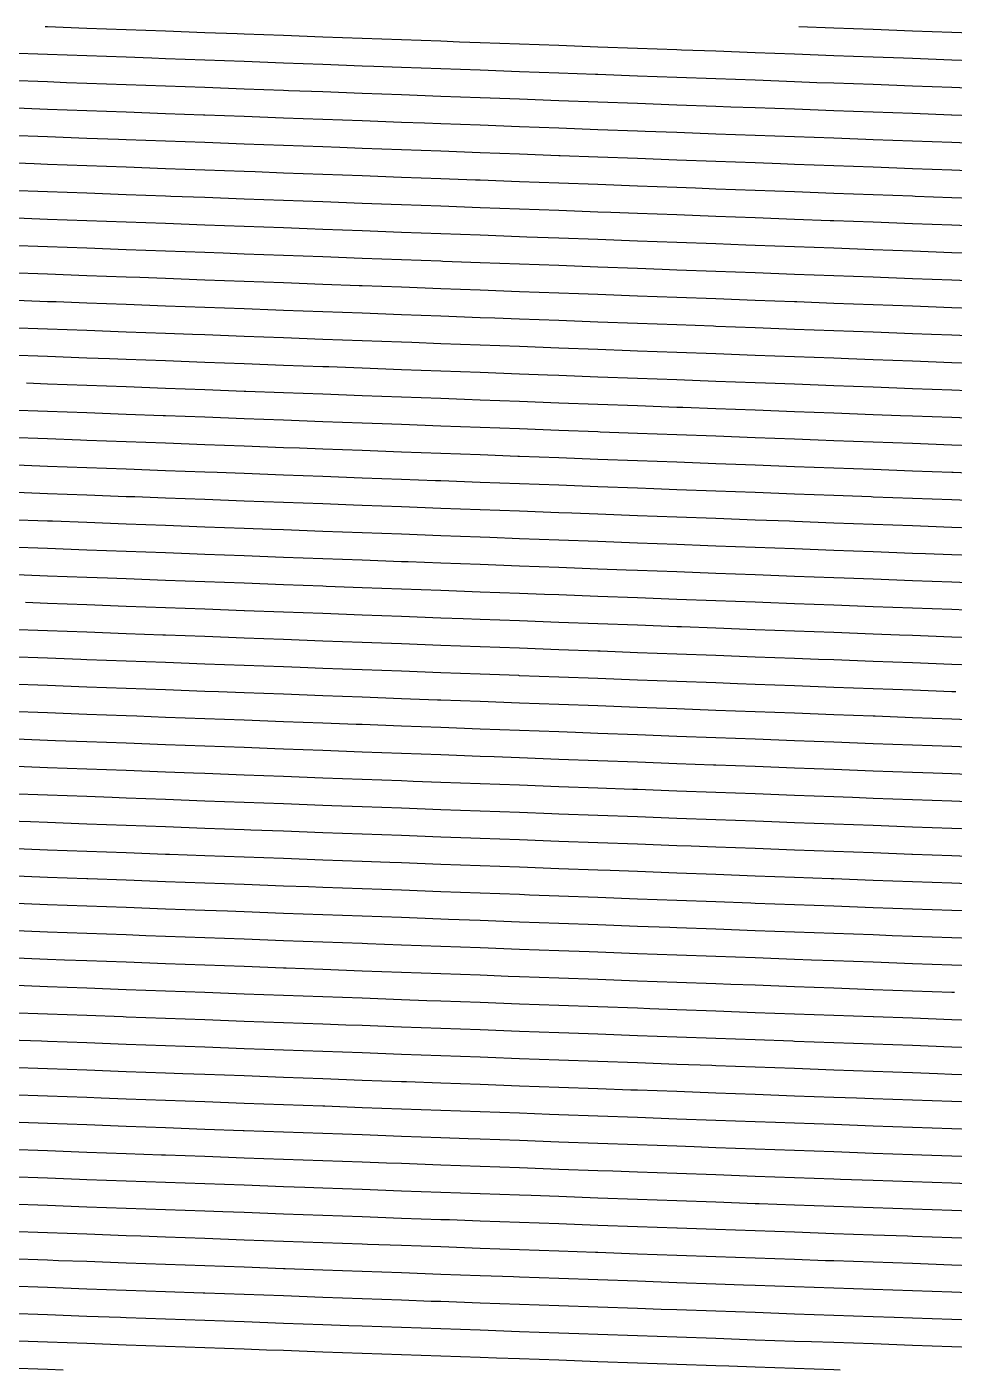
# Model space of a CAD drawing. Header units: metres. Extents: x 228 to 3387, y 52 to 162.
# Drawn here: x 495.1 to 569.7, y 53.2 to 161.3 of the extents above; entities that cross this region are included whole.
import ezdxf

# ---------------------------------------------------------------- set-up
doc = ezdxf.new("R2010")
doc.units = ezdxf.units.M
for name, color, linetype in [('Vs_1000', 7, 'Continuous'), ('Vs_1025', 7, 'Continuous'), ('Vs_1050', 7, 'Continuous'), ('Vs_1075', 7, 'Continuous'), ('Vs_1100', 7, 'Continuous'), ('Vs_1125', 7, 'Continuous'), ('Vs_1150', 7, 'Continuous'), ('Vs_1175', 7, 'Continuous'), ('Vs_1200', 7, 'Continuous'), ('Vs_1225', 7, 'Continuous'), ('Vs_1250', 7, 'Continuous'), ('Vs_1275', 7, 'Continuous'), ('Vs_1300', 7, 'Continuous'), ('Vs_1325', 7, 'Continuous'), ('Vs_1350', 7, 'Continuous'), ('Vs_1375', 7, 'Continuous'), ('Vs_1400', 7, 'Continuous'), ('Vs_1425', 7, 'Continuous'), ('Vs_1450', 7, 'Continuous'), ('Vs_1475', 7, 'Continuous'), ('Vs_1500', 7, 'Continuous'), ('Vs_1525', 7, 'Continuous'), ('Vs_275', 7, 'Continuous'), ('Vs_300', 7, 'Continuous'), ('Vs_325', 7, 'Continuous'), ('Vs_350', 7, 'Continuous'), ('Vs_375', 7, 'Continuous'), ('Vs_400', 7, 'Continuous'), ('Vs_425', 7, 'Continuous'), ('Vs_450', 7, 'Continuous'), ('Vs_475', 7, 'Continuous'), ('Vs_500', 7, 'Continuous'), ('Vs_525', 7, 'Continuous'), ('Vs_550', 7, 'Continuous'), ('Vs_575', 7, 'Continuous'), ('Vs_600', 7, 'Continuous'), ('Vs_625', 7, 'Continuous'), ('Vs_650', 7, 'Continuous'), ('Vs_675', 7, 'Continuous'), ('Vs_700', 7, 'Continuous'), ('Vs_725', 7, 'Continuous'), ('Vs_750', 7, 'Continuous'), ('Vs_775', 7, 'Continuous'), ('Vs_800', 7, 'Continuous'), ('Vs_825', 7, 'Continuous'), ('Vs_850', 7, 'Continuous'), ('Vs_875', 7, 'Continuous'), ('Vs_900', 7, 'Continuous'), ('Vs_925', 7, 'Continuous'), ('Vs_950', 7, 'Continuous'), ('Vs_975', 7, 'Continuous')]:
    doc.layers.add(name, color=color, linetype=linetype)

msp = doc.modelspace()

# ---------------------------------------------------------------- linework, layer by layer
at = {"layer": 'Vs_1000'}
msp.add_lwpolyline([(572.63, 96.68), (569.47, 96.79), (566.31, 96.91), (563.15, 97.03), (559.98, 97.14), (556.82, 97.26), (554.99, 97.33), (553.66, 97.38), (550.5, 97.49), (547.34, 97.61), (544.18, 97.73), (541.01, 97.84), (537.85, 97.96), (537.3, 97.98), (534.69, 98.08), (531.53, 98.19), (528.37, 98.31), (525.21, 98.43), (522.04, 98.54), (519.61, 98.63), (518.88, 98.66), (515.72, 98.78), (512.56, 98.89), (509.4, 99.01), (506.24, 99.13), (503.07, 99.24), (501.93, 99.29), (499.91, 99.36), (496.75, 99.48), (493.59, 99.59)], dxfattribs=at)
at = {"layer": 'Vs_1025'}
msp.add_lwpolyline([(572.63, 94.48), (569.47, 94.6), (566.31, 94.71), (566.25, 94.71), (563.15, 94.83), (559.98, 94.94), (556.82, 95.06), (553.66, 95.18), (550.5, 95.29), (548.5, 95.37), (547.34, 95.41), (544.18, 95.53), (541.01, 95.64), (537.85, 95.76), (534.69, 95.88), (531.53, 95.99), (530.78, 96.02), (528.37, 96.11), (525.21, 96.23), (522.04, 96.34), (518.88, 96.46), (515.72, 96.58), (513.08, 96.67), (512.56, 96.69), (509.4, 96.81), (506.24, 96.93), (503.07, 97.04), (499.91, 97.16), (496.75, 97.28), (495.38, 97.33), (493.59, 97.39)], dxfattribs=at)
at = {"layer": 'Vs_1050'}
msp.add_lwpolyline([(572.63, 92.28), (569.47, 92.4), (566.31, 92.51), (563.15, 92.63), (559.98, 92.75), (559.77, 92.75), (556.82, 92.86), (553.66, 92.98), (550.5, 93.09), (547.34, 93.21), (544.18, 93.33), (542, 93.41), (541.01, 93.44), (537.85, 93.56), (534.69, 93.68), (531.53, 93.79), (528.37, 93.91), (525.21, 94.03), (524.26, 94.06), (522.04, 94.14), (518.88, 94.26), (515.72, 94.38), (512.56, 94.49), (509.4, 94.61), (506.54, 94.71), (506.24, 94.72), (503.07, 94.84), (499.91, 94.96), (496.75, 95.07), (493.59, 95.19)], dxfattribs=at)
at = {"layer": 'Vs_1075'}
msp.add_lwpolyline([(571.13, 90.14), (569.47, 90.2), (566.31, 90.32), (563.15, 90.43), (559.98, 90.55), (556.82, 90.66), (553.66, 90.78), (553.29, 90.79), (550.5, 90.9), (547.34, 91.01), (544.18, 91.13), (541.01, 91.24), (537.85, 91.36), (535.5, 91.45), (534.69, 91.48), (531.53, 91.59), (528.37, 91.71), (525.21, 91.83), (522.04, 91.94), (518.88, 92.06), (517.73, 92.1), (515.72, 92.17), (512.56, 92.29), (509.4, 92.41), (506.24, 92.52), (503.07, 92.64), (499.99, 92.75), (499.91, 92.76), (496.75, 92.87), (493.59, 92.99)], dxfattribs=at)
at = {"layer": 'Vs_1100'}
msp.add_lwpolyline([(572.63, 87.89), (569.47, 88.01), (566.31, 88.12), (564.66, 88.18), (563.15, 88.24), (559.98, 88.35), (556.82, 88.47), (553.66, 88.58), (550.5, 88.7), (547.34, 88.81), (546.79, 88.83), (544.18, 88.93), (541.01, 89.05), (537.85, 89.16), (534.69, 89.28), (531.53, 89.39), (528.98, 89.49), (528.37, 89.51), (525.21, 89.63), (522.04, 89.74), (518.88, 89.86), (515.72, 89.97), (512.56, 90.09), (511.2, 90.14), (509.4, 90.21), (506.24, 90.32), (503.07, 90.44), (499.91, 90.56), (496.75, 90.67), (493.59, 90.79)], dxfattribs=at)
at = {"layer": 'Vs_1125'}
msp.add_lwpolyline([(572.63, 85.7), (569.47, 85.81), (566.31, 85.93), (563.15, 86.04), (559.98, 86.16), (558.18, 86.22), (556.82, 86.27), (553.66, 86.39), (550.5, 86.5), (547.34, 86.62), (544.18, 86.73), (541.01, 86.85), (540.29, 86.87), (537.85, 86.96), (534.69, 87.08), (531.53, 87.2), (528.37, 87.31), (525.21, 87.43), (522.46, 87.53), (522.04, 87.54), (518.88, 87.66), (515.72, 87.77), (512.56, 87.89), (509.4, 88.01), (506.24, 88.12), (504.65, 88.18), (503.07, 88.24), (499.91, 88.36), (496.75, 88.47), (493.59, 88.59)], dxfattribs=at)
at = {"layer": 'Vs_1150'}
msp.add_lwpolyline([(569.67, 83.61), (569.47, 83.62), (566.31, 83.73), (563.15, 83.84), (559.98, 83.96), (556.82, 84.07), (553.66, 84.19), (551.68, 84.26), (550.5, 84.3), (547.34, 84.42), (544.18, 84.53), (541.01, 84.65), (537.85, 84.77), (534.69, 84.88), (533.78, 84.91), (531.53, 85), (528.37, 85.11), (525.21, 85.23), (522.04, 85.34), (518.88, 85.46), (515.92, 85.57), (515.72, 85.58), (512.56, 85.69), (509.4, 85.81), (506.24, 85.92), (503.07, 86.04), (499.91, 86.15), (498.1, 86.22), (496.75, 86.27), (493.59, 86.39)], dxfattribs=at)
at = {"layer": 'Vs_1175'}
msp.add_lwpolyline([(572.63, 81.31), (569.47, 81.42), (566.31, 81.54), (563.18, 81.65), (563.15, 81.65), (559.98, 81.76), (556.82, 81.88), (553.66, 81.99), (550.5, 82.11), (547.34, 82.22), (545.18, 82.3), (544.18, 82.34), (541.01, 82.45), (537.85, 82.57), (534.69, 82.68), (531.53, 82.8), (528.37, 82.91), (527.25, 82.95), (525.21, 83.03), (522.04, 83.15), (518.88, 83.26), (515.72, 83.38), (512.56, 83.49), (509.4, 83.61), (509.38, 83.61), (506.24, 83.72), (503.07, 83.84), (499.91, 83.95), (496.75, 84.07), (493.59, 84.19)], dxfattribs=at)
at = {"layer": 'Vs_1200'}
msp.add_lwpolyline([(572.63, 79.11), (569.47, 79.23), (566.31, 79.34), (563.15, 79.45), (559.98, 79.57), (556.82, 79.68), (556.68, 79.69), (553.66, 79.8), (550.5, 79.91), (547.34, 80.03), (544.18, 80.14), (541.01, 80.26), (538.66, 80.34), (537.85, 80.37), (534.69, 80.49), (531.53, 80.6), (528.37, 80.72), (525.21, 80.83), (522.04, 80.95), (520.72, 80.99), (518.88, 81.06), (515.72, 81.18), (512.56, 81.29), (509.4, 81.41), (506.24, 81.52), (503.07, 81.64), (502.83, 81.65), (499.91, 81.75), (496.75, 81.87), (493.59, 81.99)], dxfattribs=at)
at = {"layer": 'Vs_1225'}
msp.add_lwpolyline([(572.63, 76.92), (569.47, 77.03), (568.31, 77.08), (566.31, 77.15), (563.15, 77.26), (559.98, 77.37), (556.82, 77.49), (553.66, 77.6), (550.5, 77.72), (550.17, 77.73), (547.34, 77.83), (544.18, 77.95), (541.01, 78.06), (537.85, 78.17), (534.69, 78.29), (532.14, 78.38), (531.53, 78.4), (528.37, 78.52), (525.21, 78.63), (522.04, 78.75), (518.88, 78.86), (515.72, 78.98), (514.18, 79.04), (512.56, 79.09), (509.4, 79.21), (506.24, 79.32), (503.07, 79.44), (499.91, 79.56), (496.75, 79.67), (496.26, 79.69), (493.59, 79.79)], dxfattribs=at)
at = {"layer": 'Vs_1250'}
msp.add_lwpolyline([(572.63, 74.73), (569.47, 74.84), (566.31, 74.95), (563.15, 75.07), (561.8, 75.12), (559.98, 75.18), (556.82, 75.29), (553.66, 75.41), (550.5, 75.52), (547.34, 75.64), (544.18, 75.75), (543.65, 75.77), (541.01, 75.86), (537.85, 75.98), (534.69, 76.09), (531.53, 76.21), (528.37, 76.32), (525.6, 76.42), (525.21, 76.44), (522.04, 76.55), (518.88, 76.67), (515.72, 76.78), (512.56, 76.9), (509.4, 77.01), (507.62, 77.08), (506.24, 77.13), (503.07, 77.24), (499.91, 77.36), (496.75, 77.47), (493.59, 77.59)], dxfattribs=at)
at = {"layer": 'Vs_1275'}
msp.add_lwpolyline([(572.63, 72.54), (569.47, 72.65), (566.31, 72.76), (563.15, 72.87), (559.98, 72.99), (556.82, 73.1), (555.28, 73.16), (553.66, 73.21), (550.5, 73.33), (547.34, 73.44), (544.18, 73.55), (541.01, 73.67), (537.85, 73.78), (537.11, 73.81), (534.69, 73.9), (531.53, 74.01), (528.37, 74.12), (525.21, 74.24), (522.04, 74.35), (519.05, 74.46), (518.88, 74.47), (515.72, 74.58), (512.56, 74.7), (509.4, 74.81), (506.24, 74.93), (503.07, 75.04), (501.05, 75.12), (499.91, 75.16), (496.75, 75.27), (493.59, 75.39)], dxfattribs=at)
at = {"layer": 'Vs_1300'}
msp.add_lwpolyline([(572.63, 70.35), (569.47, 70.46), (567.06, 70.54), (566.31, 70.57), (563.15, 70.68), (559.98, 70.79), (556.82, 70.91), (553.66, 71.02), (550.5, 71.13), (548.74, 71.2), (547.34, 71.25), (544.18, 71.36), (541.01, 71.47), (537.85, 71.59), (534.69, 71.7), (531.53, 71.81), (530.56, 71.85), (528.37, 71.93), (525.21, 72.04), (522.04, 72.16), (518.88, 72.27), (515.72, 72.39), (512.56, 72.5), (512.48, 72.5), (509.4, 72.61), (506.24, 72.73), (503.07, 72.84), (499.91, 72.96), (496.75, 73.07), (494.47, 73.16)], dxfattribs=at)
at = {"layer": 'Vs_1325'}
msp.add_lwpolyline([(572.63, 68.15), (569.47, 68.27), (566.31, 68.38), (563.15, 68.49), (560.51, 68.58), (559.98, 68.6), (556.82, 68.71), (553.66, 68.83), (550.5, 68.94), (547.34, 69.05), (544.18, 69.17), (542.19, 69.24), (541.01, 69.28), (537.85, 69.39), (534.69, 69.51), (531.53, 69.62), (528.37, 69.73), (525.21, 69.85), (524, 69.89), (522.04, 69.96), (518.88, 70.07), (515.72, 70.19), (512.56, 70.3), (509.4, 70.42), (506.24, 70.53), (505.91, 70.54), (503.07, 70.65), (499.91, 70.76), (496.75, 70.87), (493.59, 70.99)], dxfattribs=at)
at = {"layer": 'Vs_1350'}
msp.add_lwpolyline([(572.47, 65.97), (569.47, 66.08), (566.31, 66.19), (563.15, 66.3), (559.98, 66.41), (556.82, 66.52), (553.96, 66.62), (553.66, 66.63), (550.5, 66.75), (547.34, 66.86), (544.18, 66.97), (541.01, 67.08), (537.85, 67.2), (535.63, 67.28), (534.69, 67.31), (531.53, 67.42), (528.37, 67.54), (525.21, 67.65), (522.04, 67.76), (518.88, 67.88), (517.43, 67.93), (515.72, 67.99), (512.56, 68.11), (509.4, 68.22), (506.24, 68.33), (503.07, 68.45), (499.91, 68.56), (499.32, 68.58), (496.75, 68.68), (493.59, 68.79)], dxfattribs=at)
at = {"layer": 'Vs_1375'}
msp.add_lwpolyline([(572.63, 63.77), (569.47, 63.88), (566.31, 64), (565.9, 64.01), (563.15, 64.11), (559.98, 64.22), (556.82, 64.33), (553.66, 64.44), (550.5, 64.55), (547.39, 64.66), (547.34, 64.67), (544.18, 64.78), (541.01, 64.89), (537.85, 65), (534.69, 65.12), (531.53, 65.23), (529.06, 65.32), (528.37, 65.34), (525.21, 65.45), (522.04, 65.57), (518.88, 65.68), (515.72, 65.79), (512.56, 65.91), (510.84, 65.97), (509.4, 66.02), (506.24, 66.14), (503.07, 66.25), (499.91, 66.36), (496.75, 66.48), (493.59, 66.59)], dxfattribs=at)
at = {"layer": 'Vs_1400'}
msp.add_lwpolyline([(572.63, 61.58), (569.47, 61.69), (566.31, 61.81), (563.15, 61.92), (559.98, 62.03), (559.31, 62.05), (556.82, 62.14), (553.66, 62.25), (550.5, 62.36), (547.34, 62.47), (544.18, 62.58), (541.01, 62.7), (540.81, 62.7), (537.85, 62.81), (534.69, 62.92), (531.53, 63.03), (528.37, 63.15), (525.21, 63.26), (522.47, 63.36), (522.04, 63.37), (518.88, 63.48), (515.72, 63.6), (512.56, 63.71), (509.4, 63.82), (506.24, 63.94), (504.24, 64.01), (503.07, 64.05), (499.91, 64.17), (496.75, 64.28), (493.59, 64.39)], dxfattribs=at)
at = {"layer": 'Vs_1425'}
msp.add_lwpolyline([(571.44, 59.44), (569.47, 59.51), (566.31, 59.62), (563.15, 59.73), (559.98, 59.84), (556.82, 59.95), (553.66, 60.06), (552.71, 60.09), (550.5, 60.17), (547.34, 60.28), (544.18, 60.39), (541.01, 60.5), (537.85, 60.61), (534.69, 60.73), (534.21, 60.74), (531.53, 60.84), (528.37, 60.95), (525.21, 61.06), (522.04, 61.18), (518.88, 61.29), (515.86, 61.4), (515.72, 61.4), (512.56, 61.52), (509.4, 61.63), (506.24, 61.74), (503.07, 61.85), (499.91, 61.97), (497.63, 62.05), (496.75, 62.08), (493.59, 62.2)], dxfattribs=at)
at = {"layer": 'Vs_1450'}
msp.add_lwpolyline([(572.63, 57.21), (569.47, 57.32), (566.31, 57.43), (564.82, 57.48), (563.15, 57.54), (559.98, 57.65), (556.82, 57.76), (553.66, 57.87), (550.5, 57.98), (547.34, 58.09), (546.1, 58.13), (544.18, 58.2), (541.01, 58.31), (537.85, 58.42), (534.69, 58.53), (531.53, 58.64), (528.37, 58.76), (527.6, 58.78), (525.21, 58.87), (522.04, 58.98), (518.88, 59.09), (515.72, 59.21), (512.56, 59.32), (509.4, 59.43), (509.25, 59.44), (506.24, 59.54), (503.07, 59.66), (499.91, 59.77), (496.75, 59.88), (493.59, 60)], dxfattribs=at)
at = {"layer": 'Vs_1475'}
msp.add_lwpolyline([(572.63, 55.02), (569.47, 55.13), (566.31, 55.24), (563.15, 55.35), (559.98, 55.46), (558.18, 55.52), (556.82, 55.56), (553.66, 55.67), (550.5, 55.78), (547.34, 55.9), (544.18, 56.01), (541.01, 56.12), (539.48, 56.17), (537.85, 56.23), (534.69, 56.34), (531.53, 56.45), (528.37, 56.56), (525.21, 56.67), (522.04, 56.79), (520.98, 56.82), (518.88, 56.9), (515.72, 57.01), (512.56, 57.12), (509.4, 57.24), (506.24, 57.35), (503.07, 57.46), (502.62, 57.48), (499.91, 57.57), (496.75, 57.69), (493.59, 57.8)], dxfattribs=at)
at = {"layer": 'Vs_1500'}
msp.add_lwpolyline([(560.49, 53.25), (559.98, 53.27), (556.82, 53.37), (553.66, 53.48), (551.54, 53.56), (550.5, 53.59), (547.34, 53.7), (544.18, 53.81), (541.01, 53.92), (537.85, 54.04), (534.69, 54.15), (532.85, 54.21), (531.53, 54.26), (528.37, 54.37), (525.21, 54.48), (522.04, 54.59), (518.88, 54.7), (515.72, 54.82), (514.34, 54.86), (512.56, 54.93), (509.4, 55.04), (506.24, 55.15), (503.07, 55.26), (499.91, 55.38), (496.75, 55.49), (495.97, 55.52), (493.59, 55.6)], dxfattribs=at)
at = {"layer": 'Vs_1525'}
msp.add_lwpolyline([(498.01, 53.25), (496.75, 53.29), (493.59, 53.41)], dxfattribs=at)
at = {"layer": 'Vs_275'}
msp.add_lwpolyline([(572.59, 160.69), (569.47, 160.81), (566.31, 160.92), (563.15, 161.04), (559.98, 161.15), (557.15, 161.26)], dxfattribs=at)
at = {"layer": 'Vs_300'}
msp.add_lwpolyline([(572.63, 158.48), (569.47, 158.59), (566.31, 158.71), (565.57, 158.73), (563.15, 158.82), (559.98, 158.94), (556.82, 159.05), (553.66, 159.17), (550.5, 159.29), (547.72, 159.39), (547.34, 159.4), (544.18, 159.52), (541.01, 159.63), (537.85, 159.75), (534.69, 159.86), (531.53, 159.98), (529.87, 160.04), (528.37, 160.1), (525.21, 160.21), (522.04, 160.33), (518.88, 160.44), (515.72, 160.56), (512.56, 160.67), (511.99, 160.69), (509.4, 160.79), (506.24, 160.9), (503.07, 161.02), (499.91, 161.13), (496.75, 161.25), (496.54, 161.26)], dxfattribs=at)
at = {"layer": 'Vs_325'}
msp.add_lwpolyline([(572.63, 156.26), (569.47, 156.38), (566.31, 156.49), (563.15, 156.61), (559.98, 156.72), (558.61, 156.77), (556.82, 156.84), (553.66, 156.96), (550.5, 157.07), (547.34, 157.19), (544.18, 157.3), (541.01, 157.42), (540.8, 157.43), (537.85, 157.54), (534.69, 157.65), (531.53, 157.77), (528.37, 157.88), (525.21, 158), (522.97, 158.08), (522.04, 158.11), (518.88, 158.23), (515.72, 158.35), (512.56, 158.46), (509.4, 158.58), (506.24, 158.69), (505.12, 158.73), (503.07, 158.81), (499.91, 158.92), (496.75, 159.04), (493.59, 159.15)], dxfattribs=at)
at = {"layer": 'Vs_350'}
msp.add_lwpolyline([(572.63, 154.04), (569.47, 154.16), (569.45, 154.16), (566.31, 154.28), (563.15, 154.39), (559.98, 154.51), (556.82, 154.63), (553.66, 154.74), (551.69, 154.81), (550.5, 154.86), (547.34, 154.97), (544.18, 155.09), (541.01, 155.21), (537.85, 155.32), (534.69, 155.44), (533.91, 155.47), (531.53, 155.55), (528.37, 155.67), (525.21, 155.79), (522.04, 155.9), (518.88, 156.02), (516.11, 156.12), (515.72, 156.13), (512.56, 156.25), (509.4, 156.37), (506.24, 156.48), (503.07, 156.6), (499.91, 156.71), (498.27, 156.77), (496.75, 156.83), (493.59, 156.95)], dxfattribs=at)
at = {"layer": 'Vs_375'}
msp.add_lwpolyline([(572.63, 151.83), (569.47, 151.95), (566.31, 152.06), (563.15, 152.18), (562.54, 152.2), (559.98, 152.3), (556.82, 152.41), (553.66, 152.53), (550.5, 152.64), (547.34, 152.76), (544.81, 152.85), (544.18, 152.88), (541.01, 152.99), (537.85, 153.11), (534.69, 153.23), (531.53, 153.34), (528.37, 153.46), (527.06, 153.51), (525.21, 153.58), (522.04, 153.69), (518.88, 153.81), (515.72, 153.92), (512.56, 154.04), (509.4, 154.16), (509.27, 154.16), (506.24, 154.27), (503.07, 154.39), (499.91, 154.5), (496.75, 154.62), (493.59, 154.74)], dxfattribs=at)
at = {"layer": 'Vs_400'}
msp.add_lwpolyline([(572.63, 149.61), (569.47, 149.73), (566.31, 149.85), (563.15, 149.97), (559.98, 150.08), (556.82, 150.2), (555.68, 150.24), (553.66, 150.32), (550.5, 150.43), (547.34, 150.55), (544.18, 150.67), (541.01, 150.78), (537.97, 150.89), (537.85, 150.9), (534.69, 151.02), (531.53, 151.13), (528.37, 151.25), (525.21, 151.36), (522.04, 151.48), (520.24, 151.55), (518.88, 151.6), (515.72, 151.71), (512.56, 151.83), (509.4, 151.95), (506.24, 152.06), (503.07, 152.18), (502.46, 152.2), (499.91, 152.29), (496.75, 152.41), (493.59, 152.53)], dxfattribs=at)
at = {"layer": 'Vs_425'}
msp.add_lwpolyline([(572.63, 147.4), (569.47, 147.52), (566.51, 147.63), (566.31, 147.64), (563.15, 147.75), (559.98, 147.87), (556.82, 147.99), (553.66, 148.1), (550.5, 148.22), (548.85, 148.28), (547.34, 148.34), (544.18, 148.45), (541.01, 148.57), (537.85, 148.69), (534.69, 148.8), (531.53, 148.92), (531.16, 148.93), (528.37, 149.04), (525.21, 149.15), (522.04, 149.27), (518.88, 149.39), (515.72, 149.5), (513.44, 149.59), (512.56, 149.62), (509.4, 149.74), (506.24, 149.85), (503.07, 149.97), (499.91, 150.09), (496.75, 150.2), (495.67, 150.24), (493.59, 150.32)], dxfattribs=at)
at = {"layer": 'Vs_450'}
msp.add_lwpolyline([(572.63, 145.19), (569.47, 145.31), (566.31, 145.42), (563.15, 145.54), (559.98, 145.66), (559.69, 145.67), (556.82, 145.77), (553.66, 145.89), (550.5, 146.01), (547.34, 146.13), (544.18, 146.24), (542.05, 146.32), (541.01, 146.36), (537.85, 146.48), (534.69, 146.59), (531.53, 146.71), (528.37, 146.83), (525.21, 146.94), (524.38, 146.97), (522.04, 147.06), (518.88, 147.18), (515.72, 147.29), (512.56, 147.41), (509.4, 147.53), (506.66, 147.63), (506.24, 147.64), (503.07, 147.76), (499.91, 147.88), (496.75, 147.99), (493.59, 148.11)], dxfattribs=at)
at = {"layer": 'Vs_475'}
msp.add_lwpolyline([(570.51, 143.06), (569.47, 143.09), (566.31, 143.21), (563.15, 143.33), (559.98, 143.45), (556.82, 143.56), (553.66, 143.68), (552.91, 143.71), (550.5, 143.8), (547.34, 143.92), (544.18, 144.03), (541.01, 144.15), (537.85, 144.27), (535.28, 144.36), (534.69, 144.38), (531.53, 144.5), (528.37, 144.62), (525.21, 144.73), (522.04, 144.85), (518.88, 144.97), (517.61, 145.02), (515.72, 145.09), (512.56, 145.2), (509.4, 145.32), (506.24, 145.44), (503.07, 145.55), (499.91, 145.67), (499.91, 145.67), (496.75, 145.78), (493.59, 145.9)], dxfattribs=at)
at = {"layer": 'Vs_500'}
msp.add_lwpolyline([(572.63, 140.76), (569.47, 140.88), (566.31, 141), (563.74, 141.1), (563.15, 141.12), (559.98, 141.24), (556.82, 141.35), (553.66, 141.47), (550.5, 141.59), (547.34, 141.7), (546.16, 141.75), (544.18, 141.82), (541.01, 141.94), (537.85, 142.06), (534.69, 142.17), (531.53, 142.29), (528.54, 142.4), (528.37, 142.41), (525.21, 142.53), (522.04, 142.64), (518.88, 142.76), (515.72, 142.88), (512.56, 142.99), (510.87, 143.06), (509.4, 143.11), (506.24, 143.23), (503.07, 143.34), (499.91, 143.46), (496.75, 143.58), (493.59, 143.69)], dxfattribs=at)
at = {"layer": 'Vs_525'}
msp.add_lwpolyline([(572.63, 138.55), (569.47, 138.67), (566.31, 138.79), (563.15, 138.91), (559.98, 139.02), (557.01, 139.14), (556.82, 139.14), (553.66, 139.26), (550.5, 139.38), (547.34, 139.5), (544.18, 139.61), (541.01, 139.73), (539.43, 139.79), (537.85, 139.85), (534.69, 139.96), (531.53, 140.08), (528.37, 140.2), (525.21, 140.32), (522.04, 140.43), (521.81, 140.44), (518.88, 140.55), (515.72, 140.67), (512.56, 140.78), (509.4, 140.9), (506.24, 141.02), (504.15, 141.1), (503.07, 141.14), (499.91, 141.25), (496.75, 141.37), (493.59, 141.49)], dxfattribs=at)
at = {"layer": 'Vs_550'}
msp.add_lwpolyline([(572.63, 136.34), (569.47, 136.46), (567.84, 136.52), (566.31, 136.58), (563.15, 136.7), (559.98, 136.82), (556.82, 136.93), (553.66, 137.05), (550.5, 137.17), (550.3, 137.18), (547.34, 137.29), (544.18, 137.4), (541.01, 137.52), (537.85, 137.64), (534.69, 137.76), (532.72, 137.83), (531.53, 137.87), (528.37, 137.99), (525.21, 138.11), (522.04, 138.23), (518.88, 138.34), (515.72, 138.46), (515.1, 138.48), (512.56, 138.58), (509.4, 138.69), (506.24, 138.81), (503.07, 138.93), (499.91, 139.04), (497.44, 139.14), (496.75, 139.16), (493.59, 139.28)], dxfattribs=at)
at = {"layer": 'Vs_575'}
msp.add_lwpolyline([(572.63, 134.13), (569.47, 134.25), (566.31, 134.37), (563.15, 134.49), (561.15, 134.56), (559.98, 134.61), (556.82, 134.72), (553.66, 134.84), (550.5, 134.96), (547.34, 135.08), (544.18, 135.19), (543.61, 135.22), (541.01, 135.31), (537.85, 135.43), (534.69, 135.55), (531.53, 135.67), (528.37, 135.78), (526.03, 135.87), (525.21, 135.9), (522.04, 136.02), (518.88, 136.13), (515.72, 136.25), (512.56, 136.37), (509.4, 136.49), (508.41, 136.52), (506.24, 136.6), (503.07, 136.72), (499.91, 136.84), (496.75, 136.95), (493.59, 137.07)], dxfattribs=at)
at = {"layer": 'Vs_600'}
msp.add_lwpolyline([(571.98, 131.95), (569.47, 132.04), (566.31, 132.16), (563.15, 132.28), (559.98, 132.4), (556.82, 132.52), (554.48, 132.6), (553.66, 132.63), (550.5, 132.75), (547.34, 132.87), (544.18, 132.99), (541.01, 133.1), (537.85, 133.22), (536.94, 133.26), (534.69, 133.34), (531.53, 133.46), (528.37, 133.57), (525.21, 133.69), (522.04, 133.81), (519.36, 133.91), (518.88, 133.93), (515.72, 134.04), (512.56, 134.16), (509.4, 134.28), (506.24, 134.4), (503.07, 134.51), (501.73, 134.56), (499.91, 134.63), (496.75, 134.75), (493.59, 134.86)], dxfattribs=at)
at = {"layer": 'Vs_625'}
msp.add_lwpolyline([(572.63, 129.72), (569.47, 129.84), (566.31, 129.95), (565.34, 129.99), (563.15, 130.07), (559.98, 130.19), (556.82, 130.31), (553.66, 130.43), (550.5, 130.54), (547.83, 130.64), (547.34, 130.66), (544.18, 130.78), (541.01, 130.9), (537.85, 131.01), (534.69, 131.13), (531.53, 131.25), (530.28, 131.3), (528.37, 131.37), (525.21, 131.49), (522.04, 131.6), (518.88, 131.72), (515.72, 131.84), (512.69, 131.95), (512.56, 131.95), (509.4, 132.07), (506.24, 132.19), (503.07, 132.31), (499.91, 132.42), (496.75, 132.54), (495.06, 132.6)], dxfattribs=at)
at = {"layer": 'Vs_650'}
msp.add_lwpolyline([(572.63, 127.51), (569.47, 127.63), (566.31, 127.75), (563.15, 127.86), (559.98, 127.98), (558.71, 128.03), (556.82, 128.1), (553.66, 128.22), (550.5, 128.34), (547.34, 128.45), (544.18, 128.57), (541.19, 128.68), (541.01, 128.69), (537.85, 128.81), (534.69, 128.93), (531.53, 129.04), (528.37, 129.16), (525.21, 129.28), (523.64, 129.34), (522.04, 129.4), (518.88, 129.51), (515.72, 129.63), (512.56, 129.75), (509.4, 129.87), (506.24, 129.98), (506.04, 129.99), (503.07, 130.1), (499.91, 130.22), (496.75, 130.33), (493.59, 130.45)], dxfattribs=at)
at = {"layer": 'Vs_675'}
msp.add_lwpolyline([(572.63, 125.3), (569.58, 125.42), (569.47, 125.42), (566.31, 125.54), (563.15, 125.66), (559.98, 125.78), (556.82, 125.89), (553.66, 126.01), (552.09, 126.07), (550.5, 126.13), (547.34, 126.25), (544.18, 126.37), (541.01, 126.48), (537.85, 126.6), (534.69, 126.72), (534.57, 126.72), (531.53, 126.84), (528.37, 126.95), (525.21, 127.07), (522.04, 127.19), (518.88, 127.31), (517, 127.38), (515.72, 127.42), (512.56, 127.54), (509.4, 127.66), (506.24, 127.78), (503.07, 127.89), (499.91, 128.01), (499.4, 128.03), (496.75, 128.13), (493.59, 128.25)], dxfattribs=at)
at = {"layer": 'Vs_700'}
msp.add_lwpolyline([(572.63, 123.1), (569.47, 123.22), (566.31, 123.33), (563.15, 123.45), (562.99, 123.46), (559.98, 123.57), (556.82, 123.69), (553.66, 123.81), (550.5, 123.92), (547.34, 124.04), (545.49, 124.11), (544.18, 124.16), (541.01, 124.28), (537.85, 124.4), (534.69, 124.51), (531.53, 124.63), (528.37, 124.75), (527.95, 124.76), (525.21, 124.87), (522.04, 124.98), (518.88, 125.1), (515.72, 125.22), (512.56, 125.34), (510.38, 125.42), (509.4, 125.45), (506.24, 125.57), (503.07, 125.69), (499.91, 125.81), (496.75, 125.92), (493.59, 126.04)], dxfattribs=at)
at = {"layer": 'Vs_725'}
msp.add_lwpolyline([(572.63, 120.89), (569.47, 121.01), (566.31, 121.13), (563.15, 121.25), (559.98, 121.36), (556.82, 121.48), (556.41, 121.5), (553.66, 121.6), (550.5, 121.72), (547.34, 121.84), (544.18, 121.95), (541.01, 122.07), (538.9, 122.15), (537.85, 122.19), (534.69, 122.31), (531.53, 122.43), (528.37, 122.54), (525.21, 122.66), (522.04, 122.78), (521.35, 122.8), (518.88, 122.9), (515.72, 123.01), (512.56, 123.13), (509.4, 123.25), (506.24, 123.37), (503.76, 123.46), (503.07, 123.48), (499.91, 123.6), (496.75, 123.72), (493.59, 123.83)], dxfattribs=at)
at = {"layer": 'Vs_750'}
msp.add_lwpolyline([(572.63, 118.69), (569.47, 118.81), (567.34, 118.88), (566.31, 118.92), (563.15, 119.04), (559.98, 119.16), (556.82, 119.28), (553.66, 119.4), (550.5, 119.51), (549.84, 119.54), (547.34, 119.63), (544.18, 119.75), (541.01, 119.87), (537.85, 119.98), (534.69, 120.1), (532.31, 120.19), (531.53, 120.22), (528.37, 120.34), (525.21, 120.46), (522.04, 120.57), (518.88, 120.69), (515.72, 120.81), (514.75, 120.84), (512.56, 120.93), (509.4, 121.04), (506.24, 121.16), (503.07, 121.28), (499.91, 121.4), (497.15, 121.5), (496.75, 121.51), (493.59, 121.63)], dxfattribs=at)
at = {"layer": 'Vs_775'}
msp.add_lwpolyline([(572.63, 116.48), (569.47, 116.6), (566.31, 116.72), (563.15, 116.84), (560.8, 116.92), (559.98, 116.95), (556.82, 117.07), (553.66, 117.19), (550.5, 117.31), (547.34, 117.43), (544.18, 117.54), (543.28, 117.58), (541.01, 117.66), (537.85, 117.78), (534.69, 117.9), (531.53, 118.02), (528.37, 118.13), (525.73, 118.23), (525.21, 118.25), (522.04, 118.37), (518.88, 118.49), (515.72, 118.6), (512.56, 118.72), (509.4, 118.84), (508.15, 118.88), (506.24, 118.96), (503.07, 119.07), (499.91, 119.19), (496.75, 119.31), (493.59, 119.42)], dxfattribs=at)
at = {"layer": 'Vs_800'}
msp.add_lwpolyline([(571.77, 114.31), (569.47, 114.4), (566.31, 114.52), (563.15, 114.63), (559.98, 114.75), (556.82, 114.87), (554.26, 114.96), (553.66, 114.99), (550.5, 115.1), (547.34, 115.22), (544.18, 115.34), (541.01, 115.46), (537.85, 115.58), (536.72, 115.62), (534.69, 115.69), (531.53, 115.81), (528.37, 115.93), (525.21, 116.05), (522.04, 116.16), (519.15, 116.27), (518.88, 116.28), (515.72, 116.4), (512.56, 116.52), (509.4, 116.63), (506.24, 116.75), (503.07, 116.87), (501.56, 116.92), (499.91, 116.99), (496.75, 117.1), (493.59, 117.22)], dxfattribs=at)
at = {"layer": 'Vs_825'}
msp.add_lwpolyline([(572.63, 112.08), (569.47, 112.19), (566.31, 112.31), (565.25, 112.35), (563.15, 112.43), (559.98, 112.55), (556.82, 112.67), (553.66, 112.78), (550.5, 112.9), (547.72, 113.01), (547.34, 113.02), (544.18, 113.14), (541.01, 113.25), (537.85, 113.37), (534.69, 113.49), (531.53, 113.61), (530.16, 113.66), (528.37, 113.72), (525.21, 113.84), (522.04, 113.96), (518.88, 114.08), (515.72, 114.19), (512.58, 114.31), (512.56, 114.31), (509.4, 114.43), (506.24, 114.55), (503.07, 114.66), (499.91, 114.78), (496.75, 114.9), (494.97, 114.96)], dxfattribs=at)
at = {"layer": 'Vs_850'}
msp.add_lwpolyline([(572.63, 109.87), (569.47, 109.99), (566.31, 110.11), (563.15, 110.23), (559.98, 110.35), (558.74, 110.39), (556.82, 110.46), (553.66, 110.58), (550.5, 110.7), (547.34, 110.82), (544.18, 110.93), (541.18, 111.05), (541.01, 111.05), (537.85, 111.17), (534.69, 111.29), (531.53, 111.4), (528.37, 111.52), (525.21, 111.64), (523.6, 111.7), (522.04, 111.76), (518.88, 111.87), (515.72, 111.99), (512.56, 112.11), (509.4, 112.23), (506.24, 112.34), (506.01, 112.35), (503.07, 112.46), (499.91, 112.58), (496.75, 112.7), (493.59, 112.81)], dxfattribs=at)
at = {"layer": 'Vs_875'}
msp.add_lwpolyline([(569.8, 107.78), (569.47, 107.79), (566.31, 107.91), (563.15, 108.03), (559.98, 108.14), (556.82, 108.26), (553.66, 108.38), (552.22, 108.43), (550.5, 108.5), (547.34, 108.61), (544.18, 108.73), (541.01, 108.85), (537.85, 108.97), (534.69, 109.08), (534.64, 109.09), (531.53, 109.2), (528.37, 109.32), (525.21, 109.44), (522.04, 109.55), (518.88, 109.67), (517.05, 109.74), (515.72, 109.79), (512.56, 109.91), (509.4, 110.02), (506.24, 110.14), (503.07, 110.26), (499.91, 110.37), (499.43, 110.39), (496.75, 110.49), (493.59, 110.61)], dxfattribs=at)
at = {"layer": 'Vs_900'}
msp.add_lwpolyline([(572.63, 105.47), (569.47, 105.59), (566.31, 105.71), (563.3, 105.82), (563.15, 105.82), (559.98, 105.94), (556.82, 106.06), (553.66, 106.18), (550.5, 106.29), (547.34, 106.41), (545.71, 106.47), (544.18, 106.53), (541.01, 106.65), (537.85, 106.76), (534.69, 106.88), (531.53, 107), (528.37, 107.12), (528.11, 107.13), (525.21, 107.23), (522.04, 107.35), (518.88, 107.47), (515.72, 107.59), (512.56, 107.7), (510.49, 107.78), (509.4, 107.82), (506.24, 107.94), (503.07, 108.05), (499.91, 108.17), (496.75, 108.29), (493.59, 108.41)], dxfattribs=at)
at = {"layer": 'Vs_925'}
msp.add_lwpolyline([(572.63, 103.27), (569.47, 103.39), (566.31, 103.51), (563.15, 103.62), (559.98, 103.74), (556.82, 103.86), (556.81, 103.86), (553.66, 103.98), (550.5, 104.09), (547.34, 104.21), (544.18, 104.33), (541.01, 104.44), (539.19, 104.51), (537.85, 104.56), (534.69, 104.68), (531.53, 104.8), (528.37, 104.91), (525.21, 105.03), (522.04, 105.15), (521.57, 105.17), (518.88, 105.27), (515.72, 105.38), (512.56, 105.5), (509.4, 105.62), (506.24, 105.73), (503.93, 105.82), (503.07, 105.85), (499.91, 105.97), (496.75, 106.09), (493.59, 106.2)], dxfattribs=at)
at = {"layer": 'Vs_950'}
msp.add_lwpolyline([(572.63, 101.07), (569.47, 101.19), (567.96, 101.25), (566.31, 101.31), (563.15, 101.42), (559.98, 101.54), (556.82, 101.66), (553.66, 101.78), (550.5, 101.89), (550.31, 101.9), (547.34, 102.01), (544.18, 102.13), (541.01, 102.24), (537.85, 102.36), (534.69, 102.48), (532.67, 102.55), (531.53, 102.59), (528.37, 102.71), (525.21, 102.83), (522.04, 102.95), (518.88, 103.06), (515.72, 103.18), (515.03, 103.21), (512.56, 103.3), (509.4, 103.41), (506.24, 103.53), (503.07, 103.65), (499.91, 103.77), (497.37, 103.86), (496.75, 103.88), (493.59, 104)], dxfattribs=at)
at = {"layer": 'Vs_975'}
msp.add_lwpolyline([(572.63, 98.87), (569.47, 98.99), (566.31, 99.11), (563.15, 99.22), (561.48, 99.29), (559.98, 99.34), (556.82, 99.46), (553.66, 99.58), (550.5, 99.69), (547.34, 99.81), (544.18, 99.93), (543.81, 99.94), (541.01, 100.04), (537.85, 100.16), (534.69, 100.28), (531.53, 100.39), (528.37, 100.51), (526.14, 100.59), (525.21, 100.63), (522.04, 100.74), (518.88, 100.86), (515.72, 100.98), (512.56, 101.1), (509.4, 101.21), (508.48, 101.25), (506.24, 101.33), (503.07, 101.45), (499.91, 101.56), (496.75, 101.68), (493.59, 101.8)], dxfattribs=at)

doc.saveas('drawing.dxf')
